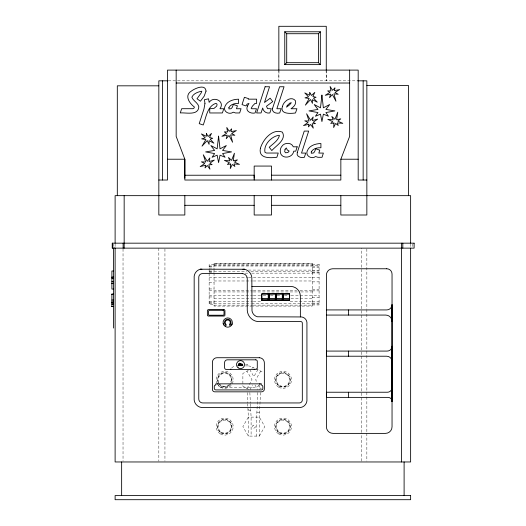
<?xml version="1.0" encoding="UTF-8"?>
<svg xmlns="http://www.w3.org/2000/svg" width="526" height="526" viewBox="0 0 526 526"><rect width="100%" height="100%" fill="white"/><g stroke="black" fill="none" stroke-linecap="round" stroke-linejoin="round"><path stroke-width="0.39" stroke-dasharray="2.63 1.97" d="M361.296 461.151L361.309 433.292M361.309 432.477L361.329 355.464M361.329 354.642L361.342 309.584M361.342 308.762L361.355 248.14M279.004 70.872L278.846 80.826L278.846 70.872M257.839 392.495L256.655 417.105L256.655 436.093M260.501 392.521L259.325 417.105L259.325 436.093L248.357 436.093L242.874 426.599L248.357 417.105L247.726 404.04M246.983 388.53L252.013 379.825L246.983 371.119M257.95 369.535L253.841 376.655L250.1 370.179M250.1 389.464L252.717 384.933M260.692 371.119L255.669 379.825L257.214 382.501M259.325 436.093L264.808 426.599L259.325 417.105L248.357 417.105L248.357 436.093M248.357 370.324L242.874 373.493L242.874 386.156L248.357 389.319M251.783 368.345L253.841 367.161L263.434 372.697M259.325 389.319L261.376 388.135M168.32 80.826L358.186 80.826M113.438 247.174L115.115 247.174M214.043 263.355L312.247 263.355M312.247 264.164L319.091 264.23M214.043 264.341L312.247 264.341M214.043 264.637L209.131 264.591L209.131 304.436L214.043 304.436M214.043 265.505L319.091 265.472M209.131 265.998L312.247 266.024M312.247 266.149L319.091 266.149M209.131 266.452L214.043 266.452M312.247 267.399L319.091 267.399M209.131 268.036L214.043 268.036M248.417 270.075L312.247 270.108M312.247 270.739L319.091 270.739M312.247 271.002L319.091 271.002M209.131 271.048L214.043 271.048M214.043 271.232L246.779 271.232M250.869 271.232L312.247 271.232M209.131 271.423L214.043 271.423M312.247 272.29L319.091 272.29M209.131 272.784L214.043 272.784M312.247 272.961L319.091 272.961M245.142 273.145L248.417 273.145M251.691 273.145L312.247 273.145M209.131 277.268L214.043 277.268M312.247 277.38L319.091 277.38M214.043 277.623L247.595 277.623M248.417 277.623L252.506 277.623M253.322 277.623L312.247 277.623M214.043 280.976L252.506 280.976M253.322 280.976L312.247 280.976M312.247 281.87L319.091 281.87M209.131 282.284L214.043 282.284M209.131 288.945L214.043 288.945M312.247 289.412L319.091 289.412M209.131 290.385L252.506 290.411M253.322 290.411L296.697 290.411M299.971 290.411L312.247 290.411M312.247 290.878L319.091 290.878M214.043 291.937L252.506 291.937M253.322 291.937L299.971 291.937M300.787 291.937L312.247 291.937M209.131 295.691L252.506 295.704M253.322 295.704L262.329 295.704M263.145 295.704L267.234 295.704M270.509 295.704L273.783 295.704M277.057 295.704L281.147 295.704M284.421 295.704L290.148 295.704M290.97 295.704L319.091 295.697M209.131 296.947L214.043 296.947M312.247 297.361L319.091 297.361M214.043 298.262L252.506 298.262M253.322 298.262L260.692 298.262M290.97 298.262L312.247 298.262M209.131 301.319L214.043 301.319M312.247 301.411L319.091 301.411M214.043 301.595L252.506 301.595M253.322 301.595L260.692 301.595M290.148 301.595L312.247 301.595M209.131 302.805L214.043 302.805M312.247 303.108L319.091 303.108M209.131 303.436L214.043 303.436M214.043 303.752L250.869 303.752M251.691 303.752L312.247 303.752M312.247 303.975L319.091 303.975M312.247 304.962L319.091 304.962L319.091 264.164M214.043 305.133L252.506 305.133M253.322 305.133L312.247 305.133M252.506 306.079L214.043 306.079L214.043 263.25L312.247 263.25L312.247 306.079L253.322 306.079M245.458 364.216L247.858 364.216L247.858 365.899A7.837 7.837 0 0 1 253.21 368.009M245.458 365.899L247.858 365.899M256.885 412.364L259.542 412.489M248.002 409.767L250.764 410.576M258.759 385.183L260.692 388.53M254.959 384.933L257.576 389.464M249.85 392.567L250.389 403.205M250.435 404.014L251.099 417.105L251.099 436.093M247.181 392.613L247.693 403.232M326.113 70.103L326.265 80.826L326.265 70.103M412.825 243.88L412.825 247.43M410.628 243.88L410.628 247.43M366.852 248.956L366.852 308.762M366.852 309.584L366.852 354.642M366.852 355.464L366.852 432.477M366.852 433.292L366.852 461.151M164.94 248.956L164.94 461.151M158.832 248.14L158.832 461.151M123.031 248.923L123.031 461.151M115.115 243.88L115.115 247.43M113.438 243.88L113.438 247.43M259.2 385.183A4.234 4.234 0 0 1 255.583 387.208L221.453 387.208A3.735 3.735 0 0 1 218.119 385.157M231.657 368.022A6.976 6.976 0 0 1 235.431 366.004M218.731 382.612A6.588 6.588 0 0 1 224.701 373.236A6.588 6.588 0 0 1 230.671 382.612M229.362 384.486A6.588 6.588 0 0 1 220.039 384.486M229.757 384.881A7.154 7.154 0 0 1 217.981 382.27A7.154 7.154 0 0 1 225.325 372.697A7.154 7.154 0 0 1 230.894 383.401M253.841 425.113L252.493 425.889L252.493 427.441L253.841 428.217L255.182 427.441L255.182 425.889L253.841 425.113M278.721 433.976A8.515 8.515 0 0 0 291.496 426.599A8.515 8.515 0 0 0 278.721 419.222A8.515 8.515 0 0 0 278.721 433.976M220.44 387.202A8.515 8.515 0 0 0 233.222 379.825A8.515 8.515 0 0 0 220.44 372.447A8.515 8.515 0 0 0 220.44 387.202M220.44 433.976A8.515 8.515 0 0 0 233.222 426.599A8.515 8.515 0 0 0 220.44 419.222A8.515 8.515 0 0 0 220.44 433.976M278.714 387.208A8.528 8.528 0 0 0 291.503 379.825A8.528 8.528 0 0 0 278.714 372.441A8.528 8.528 0 0 0 278.714 387.208M279.681 385.532A6.588 6.588 0 0 0 289.57 379.825A6.588 6.588 0 0 0 279.681 374.118A6.588 6.588 0 0 0 279.681 385.532M279.319 386.163A7.318 7.318 0 0 0 290.299 379.825A7.318 7.318 0 0 0 279.319 373.486A7.318 7.318 0 0 0 279.319 386.163M279.398 386.018A7.154 7.154 0 0 0 290.128 379.825A7.154 7.154 0 0 0 279.398 373.631A7.154 7.154 0 0 0 279.398 386.018M279.398 432.793A7.154 7.154 0 0 0 290.128 426.599A7.154 7.154 0 0 0 279.398 420.405A7.154 7.154 0 0 0 279.398 432.793M279.681 432.306A6.588 6.588 0 0 0 289.57 426.599A6.588 6.588 0 0 0 279.681 420.892A6.588 6.588 0 0 0 279.681 432.306M279.319 432.937A7.318 7.318 0 0 0 290.299 426.599A7.318 7.318 0 0 0 279.319 420.261A7.318 7.318 0 0 0 279.319 432.937M221.038 386.163A7.318 7.318 0 0 0 232.019 379.825A7.318 7.318 0 0 0 221.038 373.486A7.318 7.318 0 0 0 221.038 386.163M221.124 432.793A7.154 7.154 0 0 0 231.854 426.599A7.154 7.154 0 0 0 221.124 420.405A7.154 7.154 0 0 0 221.124 432.793M221.407 432.306A6.588 6.588 0 0 0 231.289 426.599A6.588 6.588 0 0 0 221.407 420.892A6.588 6.588 0 0 0 221.407 432.306M221.038 432.937A7.318 7.318 0 0 0 232.019 426.599A7.318 7.318 0 0 0 221.038 420.261A7.318 7.318 0 0 0 221.038 432.937"/><path stroke-width="0.79" d="M184.836 175.237L254.176 175.197L254.176 178.176M184.836 178.176L184.836 159.22L176.164 136.392L176.164 70.103M326.383 392.968L326.396 397.38L388.07 397.38A3.965 3.965 0 0 1 392.041 401.345L392.041 346.24A4.839 4.839 0 0 1 387.202 351.079L326.383 351.079M326.383 392.232L387.478 392.232A4.563 4.563 0 0 0 392.041 387.675L392.041 401.345L392.041 304.613A5.313 5.313 0 0 1 386.728 309.926L326.396 309.926M391.995 305.304L392.041 321.366A6.299 6.299 0 0 0 385.742 315.067L326.396 315.067M167.498 159.22L184.836 159.22L184.836 180.024L340.848 180.024L340.848 159.22L349.639 136.392L349.639 70.103M231.696 324.983L232.19 323.871M284.77 64.626L286.709 62.693L318.401 62.693L320.341 64.626L320.341 31.777L284.77 31.777L284.77 64.626L320.341 64.626M284.77 31.777L286.709 33.717L318.401 33.717L320.341 31.777M200.268 269.22L199.262 269.562A8.363 8.363 0 0 0 194.173 276.196L194.173 400.108A8.64 8.64 0 0 0 201.609 407.545L300.353 407.558A7.64 7.64 0 0 0 306.928 400.983L306.934 322.3A6.213 6.213 0 0 0 301.589 316.948L257.405 316.777A7.344 7.344 0 0 1 252 310.846L251.836 277.393A9.738 9.738 0 0 0 244.702 269.259L200.301 269.213L201.938 269.213M115.115 243.17L115.115 195.659L410.628 195.659L410.628 243.17M167.84 80.826L158.832 80.826L158.832 215.002L184.836 215.002L184.836 195.698M357.844 80.826L366.852 80.826L366.852 215.002L340.848 215.002L340.848 195.698M176.164 83.023L349.639 83.023M366.852 85.436L408.432 85.436L408.432 195.659M158.832 85.823L117.311 85.823L117.311 195.659M340.848 159.22L358.186 159.22M271.508 175.197L340.848 175.197M158.832 180.024L167.498 180.024L167.498 70.103L358.186 70.103L358.186 180.024L366.852 180.024M184.836 205.311L254.176 205.311M271.508 205.311L340.848 205.311M242.874 269.22L244.518 269.22M113.504 271.002L111.887 271.002L111.887 289.063L113.504 289.063M111.887 277.018L113.504 277.018M111.887 277.564L113.504 277.564M111.887 278.353L113.504 278.353M111.887 281.39L113.504 281.39M111.887 283.264L113.504 283.264M111.887 283.382L113.504 283.382M251.908 286.394L290.543 286.394A9.823 9.823 0 0 1 300.366 296.217L300.366 316.902M268.221 294.047L261.863 293.988L261.863 298.834M269.319 294.047L275.322 293.988L275.322 298.834L269.319 298.775M276.347 294.047L282.304 293.988L282.304 298.834L276.347 298.775M283.586 294.047L289.431 293.988L289.431 298.834L283.586 298.775M111.887 294.146L113.504 294.146M111.887 294.238L113.504 294.238M261.863 298.775L268.221 298.834L268.221 293.988M111.887 300.024L113.504 300.024M111.887 302.016L113.504 302.016M111.887 302.522L113.504 302.522M111.887 303.147L113.504 303.147M111.887 304.534L113.504 304.534M111.887 306.408L113.504 306.408M111.887 306.52L113.504 306.526M223.202 323.661L223.642 324.792M391.857 360.192L392.041 361.579A5.359 5.359 0 0 0 386.682 356.22L326.396 356.22L326.383 351.815M391.877 347.495L392.041 401.345L391.995 346.871M410.628 248.14L410.628 461.966L115.115 461.966L115.115 248.14M404.106 461.966L404.106 495.564M402.811 243.17L402.811 248.14M401.522 243.17L401.522 461.966M363.157 80.826L363.157 180.024M348.574 309.926L348.574 315.067M348.574 351.079L348.574 356.22M348.574 392.232L348.574 397.38M326.265 70.247L326.265 26.3L278.846 26.3L278.846 70.247M318.401 33.717L318.401 62.693M286.709 33.717L286.709 62.693M283.586 293.988L283.586 298.834M276.347 293.988L276.347 298.834M271.508 180.024L271.508 166.065L254.176 166.065L254.176 180.024M271.508 195.698L271.508 215.002L254.176 215.002L254.176 195.698M269.319 293.988L269.319 298.834M162.527 80.826L162.527 180.024M124.162 195.659L124.162 248.14M123.123 243.17L123.123 248.14M121.644 461.966L121.644 495.564M113.438 248.14L113.438 328.066M112.4 243.17L112.4 248.14M111.887 294.106L111.887 306.671M259.726 383.848A4.234 4.234 0 0 1 259.601 384.315M217.81 384.302A3.735 3.735 0 0 1 217.731 383.848M230.559 369.515A6.976 6.976 0 0 1 230.881 368.982M254.084 368.976A7.837 7.837 0 0 1 254.459 369.515M206.448 133.657L206.343 136.333L201.412 133.913L205.219 137.845L201.655 138.857L205.87 139.528L202.023 146.149L207.251 140.554L209.111 144.394L209.052 140.692L213.918 143.203L210.176 139.173L212.708 138.305L209.526 137.496L211.491 133.4L208.145 136.471L206.448 133.657M309.794 92.642L309.689 95.318L304.758 92.892L308.565 96.83L305.001 97.843L309.216 98.513L305.369 105.134L310.596 99.539L312.457 103.379L312.398 99.677L317.263 102.182L313.522 98.158L316.054 97.284L312.871 96.482L314.837 92.385L311.491 95.456L309.794 92.642M230.618 164.033L230.296 168.563L232.275 164.48L234.885 166.472L233.998 163.948L239.481 164.382L234.491 162.126L237.43 159.871L233.261 160.798L234.405 153.23L231.604 160.358L228.462 157.471L229.882 160.89L224.431 160.351L229.395 162.712L227.363 164.46L230.618 164.033M333.964 123.018L333.642 127.548L335.621 123.465L338.231 125.458L337.344 122.933L342.827 123.367L337.83 121.105L340.776 118.856L336.607 119.783L337.751 112.216L334.95 119.336L331.807 116.456L333.228 119.875L327.777 119.33L332.741 121.697L330.709 123.439L333.964 123.018M260.403 148.279C258.181 158.773 270.147 158.116 276.873 157.261L278.241 153.04L266.557 153.04L264.992 152.389C263.25 144.571 271.797 136.129 279.142 135.254L279.431 135.609C278.103 140.738 272.935 143.841 269.246 147.241L271.804 150.567C275.946 145.748 286.769 139.66 282.35 132.125C272.409 128.226 262.901 139.574 260.403 148.279M204.969 103.379L203.989 108.915L199.216 123.663L203.22 124.984C206.074 117.758 207.106 106.476 215.627 103.418L216.712 103.727L217.074 104.654L216.686 106.127L213.99 108.428L209.742 108.744L209.742 112.965L222.399 112.965L223.767 108.744L219.973 108.744C225.398 101.327 213.628 95.528 209.144 102.353L208.552 98.816L204.417 99.71L204.969 103.379M238.666 364.82L238.219 365.149C239.711 359.869 241.204 366.747 237.976 365.715L238.114 365.3L239.212 365.3C239.409 363.999 239.757 362.756 238.666 364.82M218.586 136.155L217.153 148.832L210.854 145.544L214.615 150.436L205.6 151.915L214.615 153.579L212.096 157.267L217.153 155.183L218.586 162.613L220.019 155.183L225.082 157.267L222.564 153.579L231.571 151.915L222.564 150.436L226.325 145.544L220.019 148.832L218.586 136.155M321.932 95.134L320.498 107.817L314.193 104.529L317.96 109.421L308.946 110.901L317.96 112.564L315.442 116.246L320.498 114.162L321.932 121.598L323.365 114.162L328.428 116.246L325.91 112.564L334.917 110.901L325.91 109.421L329.67 104.529L323.365 107.817L321.932 95.134M206.041 91.103L204.187 96.153L200.452 101.202L197 98.77L201.103 93.049L201.82 91.228C198.072 91.833 193.469 93.49 191.845 97.198C193.193 101.005 198 102.682 198.835 106.785C198.387 115.898 185.934 112.432 180.293 112.926L181.654 108.704L192.779 108.704L193.89 108.211L194.442 107.041C189.445 103.431 183.995 95.43 191.418 91.044C194.942 88.388 205.462 83.595 206.041 91.103M242.46 365.083L241.822 365.721L242.834 365.34L242.466 364.097L241.888 364.906L242.46 365.083M205.502 165.269L205.055 167.912L207.283 165.499L209.94 169.188L208.848 164.783L212.129 164.645L209.828 163.27L214.319 160.095L209.039 161.554L209.854 157.945L207.251 161.324L203.279 154.775L205.686 162.041L201.425 161.837L204.706 163.56L200.169 166.63L205.502 165.269M308.847 124.254L308.4 126.891L310.629 124.484L313.286 128.173L312.194 123.761L315.475 123.623L313.174 122.256L317.665 119.08L312.385 120.539L313.2 116.93L310.596 120.303L306.625 113.761L309.032 121.026L304.771 120.822L308.052 122.538L303.515 125.615L308.847 124.254M240.869 365.268L241.658 365.721L241.789 365.3L241.296 365.3L241.756 363.88L240.934 364.367L240.869 365.268M282.423 106.489C279.668 114.484 290.885 113.616 295.507 112.965L296.914 108.744L291.029 108.744C293.593 106.988 296.625 104.076 295.395 100.65C291.174 95.594 283.514 101.275 282.423 106.489M240.803 363.729L240.231 363.729L240.803 363.729M228.935 107.521L228.928 108.895L230.973 108.724L232.144 107.554L233.399 104.483L237.41 105.805L236.47 108.744L241.033 108.744L239.665 112.965L235.536 112.965L233.274 112.196C229.29 115.253 222.623 111.499 224.964 106.403C227.127 101.084 233.307 99.296 238.561 99.197L238.561 103.418C234.997 103.181 230.782 104.168 228.935 107.521M311.293 151.856L311.28 153.23L313.332 153.059L314.502 151.889L315.758 148.819L319.762 150.14L318.828 153.079L323.385 153.079L322.024 157.3L317.888 157.3L315.633 156.538C311.648 159.588 304.975 155.834 307.315 150.738C309.485 145.419 315.659 143.631 320.913 143.532L320.913 147.753C317.349 147.517 313.134 148.503 311.293 151.856M247.49 105.989C244.938 111.15 250.751 114.004 255.09 112.965L256.451 108.744L251.678 108.744L251.165 108.363L252.552 105.956L255.005 103.418L256.622 103.418L256.622 99.158L248.226 99.158L248.436 98.605L244.393 97.284L242.045 104.615L246.05 105.936L247.056 104.102L248.995 103.418L247.49 105.989M272.613 108.238C271.252 112.34 276.584 113.951 279.733 112.965L281.094 108.744L276.873 108.744L284.033 86.751L279.602 86.751L272.613 108.238M239.856 365.254L240.56 365.721L240.586 364.36L240.145 364.36L239.856 365.254M297.256 152.573C295.895 156.676 301.227 158.287 304.376 157.3L305.738 153.079L301.516 153.079L308.677 131.086L304.245 131.086L297.256 152.573M231.565 129.028L230.973 131.638L236.371 130.579L231.67 133.394L234.852 135.294L230.605 134.853L232.61 142.244L229.007 135.484L226.219 138.713L227.239 135.149L221.88 136.313L226.542 133.394L224.319 131.894L227.607 131.941L226.765 127.483L229.204 131.309L231.565 129.028M334.911 88.013L334.319 90.623L339.717 89.565L335.016 92.379L338.192 94.279L333.951 93.832L335.956 101.222L332.353 94.47L329.565 97.691L330.584 94.134L325.226 95.298L329.887 92.379L327.665 90.88L330.953 90.926L330.111 86.461L332.55 90.294L334.911 88.013M285.066 149.266L284.678 151.659L285.625 152.796L287.932 152.487L289.162 151.08L287.281 150.015L286.348 147.964L285.066 149.266M265.111 86.751L256.629 112.965L261.067 112.965L262.684 108.021C263.283 111.519 266.386 113.669 269.845 112.965L271.252 108.744L267.543 108.658L266.478 106.232L272.698 101.63L270.186 98.217L264.473 102.478L269.549 86.751L265.111 86.751M297.17 146.813L295.763 151.166L293.718 151.166C292.68 158.72 280.128 159.49 280.253 150.995A7.403 7.403 0 0 1 281.509 146.826C283.915 142.421 291.22 141.882 293.337 146.813L297.17 146.813M287.255 105.529L286.512 107.172L289.556 104.865L291.325 102.734L289.911 103.057L287.255 105.529M414.113 243.17L112.222 243.17L112.222 248.14L414.113 248.14L414.113 243.17M386.755 268.766L332.702 268.766A6.299 6.299 0 0 0 326.396 275.072L326.396 426.79A6.601 6.601 0 0 0 332.997 433.385L385.44 433.385A6.601 6.601 0 0 0 392.041 426.79L392.041 274.053A5.286 5.286 0 0 0 386.755 268.766M242.184 273.592L202.464 273.592A3.695 3.695 0 0 0 198.769 277.287L198.769 398.984A3.971 3.971 0 0 0 202.74 402.949L299.353 402.949A2.965 2.965 0 0 0 302.325 399.984L302.325 323.109A1.545 1.545 0 0 0 300.773 321.564L257.595 321.564A12.006 12.006 0 0 1 247.253 310.215L247.253 278.662A5.069 5.069 0 0 0 242.184 273.592M268.398 293.81L261.678 293.81L261.678 300.53L268.398 300.53L268.398 293.81M275.506 293.81L269.141 293.81L269.141 300.53L275.506 300.53L275.506 293.81M282.482 293.81L276.163 293.81L276.163 300.53L282.488 300.53L282.482 293.81M289.616 293.81L283.409 293.81L283.409 300.53L289.616 300.53L289.616 293.81M268.221 299.13L261.863 299.13L261.863 300.353L268.221 300.353L268.221 299.13M275.328 299.13L269.319 299.13L269.319 300.353L275.328 300.353L275.328 299.13M282.304 299.13L276.341 299.13L276.341 300.353L282.304 300.353L282.304 299.13M289.431 299.13L283.586 299.13L283.586 300.353L289.431 300.353L289.431 299.13M223.846 309.597L208.552 309.597A1.177 1.177 0 0 0 207.375 310.774L207.375 314.942A1.118 1.118 0 0 0 208.493 316.06L223.905 316.06A1.045 1.045 0 0 0 224.95 315.015L224.95 310.702A1.105 1.105 0 0 0 223.846 309.597M223.077 310.314L209.526 310.314A1.019 1.019 0 0 0 208.506 311.333L208.506 314.416A0.809 0.809 0 0 0 209.315 315.225L223.103 315.225A0.914 0.914 0 0 0 224.01 314.311L224.01 311.247A0.934 0.934 0 0 0 223.077 310.314M226.055 325.2L225.075 325.2L225.075 324.424A3.261 3.261 0 0 1 225.549 320.091A3.261 3.261 0 0 1 229.908 320.091A3.261 3.261 0 0 1 230.375 324.424L230.375 325.2L229.415 325.2L229.415 324.424A2.518 2.518 0 0 0 229.546 320.801A2.518 2.518 0 0 0 225.917 320.801A2.518 2.518 0 0 0 226.055 324.424L226.055 325.2M259.259 357.726L216.975 357.726A4.563 4.563 0 0 0 212.412 362.289L212.412 389.385A2.452 2.452 0 0 0 214.871 391.837L261.56 391.837A2.801 2.801 0 0 0 264.361 389.036L264.361 362.822A5.096 5.096 0 0 0 259.259 357.726M255.728 359.823L227.403 359.823A2.808 2.808 0 0 0 224.595 362.631L224.595 367.661A1.854 1.854 0 0 0 226.45 369.515L255.649 369.515A1.637 1.637 0 0 0 257.286 367.878L257.286 361.382A1.558 1.558 0 0 0 255.728 359.823M261.1 383.848L215.818 383.848L215.818 385.012A1.558 1.558 0 0 0 214.26 386.571L214.26 388.247A1.677 1.677 0 0 0 215.936 389.924L261.429 389.924A1.414 1.414 0 0 0 262.842 388.504L262.842 386.761A1.749 1.749 0 0 0 261.1 385.012L261.1 383.848M410.628 495.564L115.115 495.564L115.115 499.7L410.628 499.7L410.628 495.564M225.306 326.534A4.649 4.649 0 0 0 232.374 322.668A4.649 4.649 0 0 0 225.49 318.48A4.649 4.649 0 0 0 225.306 326.534M238.166 367.852A4.004 4.004 0 0 0 244.511 365.031A4.004 4.004 0 0 0 238.896 360.948A4.004 4.004 0 0 0 238.166 367.852"/></g></svg>
